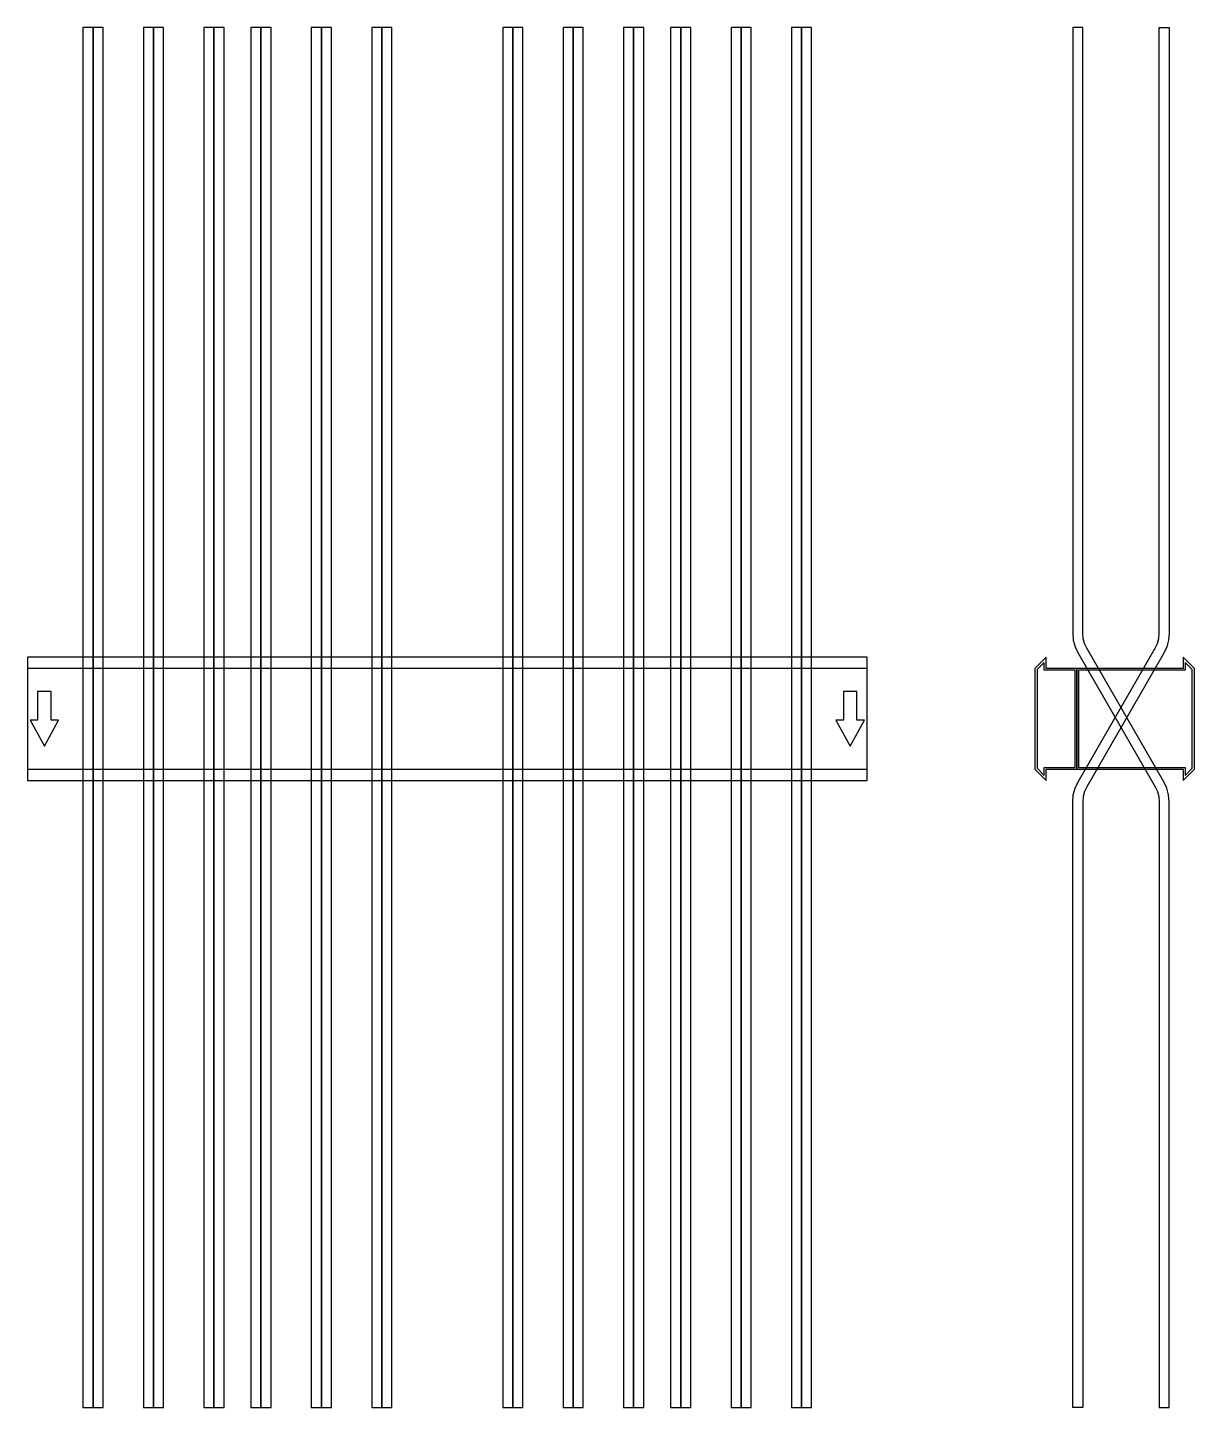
# Model space of a CAD drawing. Extents: x 0 to 1390, y -820 to 823.
import ezdxf

# ---------------------------------------------------------------- set-up
doc = ezdxf.new("R2010")
doc.units = 0
doc.layers.add('Halfen', color=7, linetype='CONTINUOUS')

msp = doc.modelspace()

# ---------------------------------------------------------------- linework, layer by layer
at = {"layer": 'Halfen', "color": 7}
for points in [[(78, -819.914), (78, 823.254), (66, 823.254), (66, -819.914)], [(90, -819.914), (90, 823.254), (78, 823.254), (78, -819.914)], [(150, -819.914), (150, 823.254), (138, 823.254), (138, -819.914)], [(162, -819.914), (162, 823.254), (150, 823.254), (150, -819.914)], [(222, -819.914), (222, 823.254), (210, 823.254), (210, -819.914)], [(234, -819.914), (234, 823.254), (222, 823.254), (222, -819.914)], [(278, -819.914), (278, 823.254), (266, 823.254), (266, -819.914)], [(290, -819.914), (290, 823.254), (278, 823.254), (278, -819.914)], [(350, -819.914), (350, 823.254), (338, 823.254), (338, -819.914)], [(362, -819.914), (362, 823.254), (350, 823.254), (350, -819.914)], [(422, -819.914), (422, 823.254), (410, 823.254), (410, -819.914)], [(434, -819.914), (434, 823.254), (422, 823.254), (422, -819.914)], [(578, -819.914), (578, 823.254), (566, 823.254), (566, -819.914)], [(590, -819.914), (590, 823.254), (578, 823.254), (578, -819.914)], [(650, -819.914), (650, 823.254), (638, 823.254), (638, -819.914)], [(662, -819.914), (662, 823.254), (650, 823.254), (650, -819.914)], [(722, -819.914), (722, 823.254), (710, 823.254), (710, -819.914)], [(734, -819.914), (734, 823.254), (722, 823.254), (722, -819.914)], [(778, -819.914), (778, 823.254), (766, 823.254), (766, -819.914)], [(790, -819.914), (790, 823.254), (778, 823.254), (778, -819.914)], [(850, -819.914), (850, 823.254), (838, 823.254), (838, -819.914)], [(862, -819.914), (862, 823.254), (850, 823.254), (850, -819.914)], [(922, -819.914), (922, 823.254), (910, 823.254), (910, -819.914)], [(934, -819.914), (934, 823.254), (922, 823.254), (922, -819.914)], [(1360, -819.914), (1360, -98.785), (1359.271, -90.449), (1357.105, -82.368), (1353.569, -74.785), (1261.823, 84.124), (1259.171, 89.812), (1257.547, 95.873), (1257, 102.124), (1257, 162.254), (1257, 823.254), (1245, 823.254), (1245, 162.254), (1245, 102.124), (1245.729, 93.789), (1247.895, 85.707), (1251.431, 78.124), (1343.177, -80.785), (1345.829, -86.472), (1347.453, -92.533), (1348, -98.785), (1348, -819.914)], [(1245, -819.914), (1245, -98.785), (1245.729, -90.449), (1247.895, -82.368), (1251.431, -74.785), (1343.177, 84.124), (1345.829, 89.812), (1347.453, 95.873), (1348, 102.124), (1348, 162.254), (1348, 823.254), (1360, 823.254), (1360, 162.254), (1360, 102.124), (1359.271, 93.789), (1357.105, 85.707), (1353.569, 78.124), (1261.823, -80.785), (1259.171, -86.472), (1257.547, -92.533), (1257, -98.785), (1257, -819.914)], [(0, -73.5), (1000, -73.5), (1000, 73.5), (0, 73.5)], [(1250, -60), (1250, 60), (1213.5, 60), (1213.5, 73.5), (1200, 60), (1200, -60), (1213.5, -73.5), (1213.5, -60)], [(1248, -58), (1248, 58), (1211, 58), (1211, 67.25), (1202.5, 58.75), (1202.5, -58.75), (1211, -67.25), (1211, -58)], [(1390, -60), (1390, 60), (1376.5, 73.5), (1376.5, 60), (1250, 60), (1250, -60), (1376.5, -60), (1376.5, -73.5)], [(1387.5, -58.75), (1387.5, 58.75), (1379, 67.25), (1379, 58), (1252, 58), (1252, -58), (1379, -58), (1379, -67.25)], [(0, -60), (1000, -60), (1000, 60), (0, 60)], [(20, -32.5), (37, -1.5), (28, -1.5), (28, 32.5), (12, 32.5), (12, -1.5), (3, -1.5)], [(980, -32.5), (997, -1.5), (988, -1.5), (988, 32.5), (972, 32.5), (972, -1.5), (963, -1.5)]]:
    msp.add_lwpolyline(points, close=True, dxfattribs=at)

doc.saveas('drawing.dxf')
